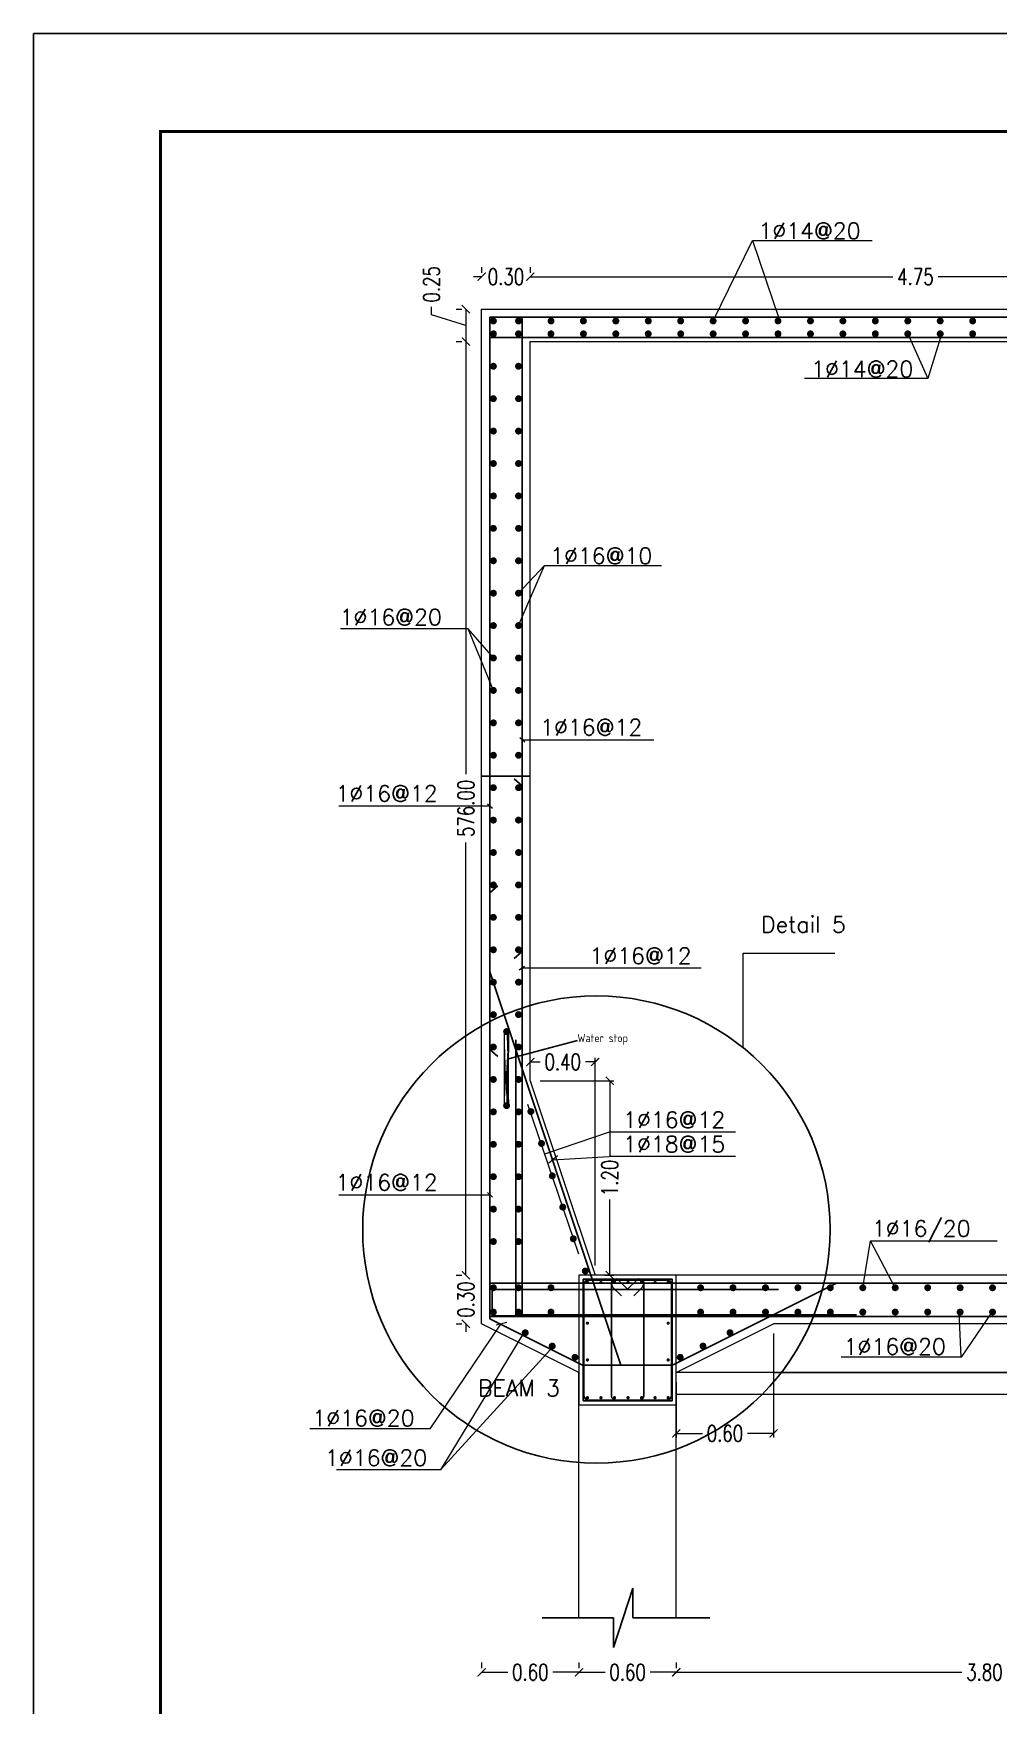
# Model space of a CAD drawing. Extents: x 166525 to 167198, y 178739 to 179747.
# Drawn here: x 167045.5 to 167057.4, y 179076.6 to 179097.23 of the extents above; entities that cross this region are included whole.
import ezdxf

# ---------------------------------------------------------------- set-up
doc = ezdxf.new("R2010")
doc.units = 0
doc.header["$MEASUREMENT"] = 0
doc.linetypes.add('AUSGEZOGEN', pattern=[0])
doc.linetypes.add('CENTER', pattern=[2, 1.25, -0.25, 0.25, -0.25])
doc.layers.get('0').update_dxf_attribs({"linetype": 'CONTINUOUS'})
doc.layers.get('DEFPOINTS').update_dxf_attribs({"linetype": 'CONTINUOUS'})
for name, color, linetype, lineweight in [('BEAM', 6, 'CONTINUOUS', 13), ('hah', 41, 'CONTINUOUS', 9), ('LINE', 8, 'CONTINUOUS', 9)]:
    doc.layers.add(name, color=color, linetype=linetype, lineweight=lineweight)
for name, color, linetype in [('BEAM-DIM', 4, 'CONTINUOUS'), ('BEAM-REIN', 2, 'CONTINUOUS'), ('COVER', 7, 'CONTINUOUS'), ('EBENE0', 7, 'AUSGEZOGEN'), ('FRAM-REIN', 2, 'CONTINUOUS'), ('LAYER40', 7, 'AUSGEZOGEN'), ('MHATCH', 8, 'CONTINUOUS'), ('outdim', 42, 'CONTINUOUS'), ('REBARS', 2, 'CONTINUOUS'), ('TEXTE', 7, 'AUSGEZOGEN')]:
    doc.layers.add(name, color=color, linetype=linetype)
doc.styles.add('DIM', font='simplex.shx', dxfattribs={"width": 0.75})
doc.styles.add('ISO8', font='iso8')
doc.styles.add('ROMANS', font='romans.shx')
doc.dimstyles.new('MUTASIM', dxfattribs={"dimscale": 0.9995, "dimtxt": 0.2, "dimasz": 0.1, "dimexe": 0.05, "dimexo": 0.12, "dimgap": 0.05, "dimtad": 0, "dimzin": 0, "dimdsep": 46, "dimtxsty": 'DIM', "dimblk": 'ARCHTICK', "dimcen": 0.09, "dimclrd": 35, "dimclre": 33, "dimclrt": 256, "dimazin": 0, "dimtfac": 1, "dimtofl": 0, "dimtmove": 1, "dimatfit": 3, "dimfxl": 0.18, "dimtolj": 1, "dimtzin": 0, "dimlwd": 13, "dimlwe": 9, "dimarcsym": 0})

# ---------------------------------------------------------------- blocks, each defined once
blk = doc.blocks.new('_ARCHTICK')
at = {"color": 0, "linetype": 'ByBlock', "const_width": 0.15}
blk.add_lwpolyline([(-0.5, -0.5), (0.5, 0.5)], dxfattribs=at)
blk = doc.blocks.new('*D1853')
at = {"layer": 'BEAM', "color": 33, "lineweight": 9, "transparency": 16777216}
for p, q in [((167051.745, 179084.31), (167052.655, 179084.31)), ((167052.545, 179081.91), (167052.655, 179081.91))]:
    blk.add_line(p, q, dxfattribs=at)
at = {"layer": 'BEAM', "color": 35, "lineweight": 13, "transparency": 16777216}
for p, q in [((167052.605, 179084.31), (167052.605, 179083.374)), ((167052.605, 179081.91), (167052.605, 179082.846))]:
    blk.add_line(p, q, dxfattribs=at)
at = {"layer": 'DEFPOINTS', "color": 0, "transparency": 16777216}
for p in [(167051.625, 179084.31), (167052.425, 179081.91), (167052.605, 179081.91)]:
    blk.add_point(p, dxfattribs=at)
at = {"layer": 'BEAM', "color": 35, "lineweight": 13, "transparency": 16777216, "xscale": 0.09995000000000001, "yscale": 0.09995000000000001, "zscale": 0.09995000000000001}
for p, rotation in [((167052.605, 179084.31), 90), ((167052.605, 179081.91), 270)]:
    blk.add_blockref('_ARCHTICK', p, dxfattribs=dict(at, rotation=rotation))
at = {"layer": 'BEAM', "transparency": 16777216, "insert": (167052.605, 179083.11), "char_height": 0.1999, "attachment_point": 5, "rotation": 90, "style": 'DIM'}
blk.add_mtext('\\A1;1.20', dxfattribs=at)
blk = doc.blocks.new('new block')
at = {"layer": 'FRAM-REIN', "const_width": 8.4}
blk.add_lwpolyline([(-3.4, 2.5, -1), (3.4, -2.5, -1)], format="xyb", close=True, dxfattribs=at)
blk = doc.blocks.new('*D1856')
at = {"layer": 'BEAM', "color": 33, "lineweight": 9, "transparency": 16777216}
for p, q in [((167051.625, 179084.43), (167051.625, 179084.591)), ((167052.425, 179082.03), (167052.425, 179084.591))]:
    blk.add_line(p, q, dxfattribs=at)
at = {"layer": 'BEAM', "color": 35, "lineweight": 13, "transparency": 16777216}
for p, q in [((167051.625, 179084.541), (167051.747, 179084.541)), ((167052.425, 179084.541), (167052.304, 179084.541))]:
    blk.add_line(p, q, dxfattribs=at)
at = {"layer": 'DEFPOINTS', "color": 0, "transparency": 16777216}
for p in [(167052.425, 179084.541), (167051.625, 179084.31), (167052.425, 179081.91)]:
    blk.add_point(p, dxfattribs=at)
at = {"layer": 'BEAM', "color": 35, "lineweight": 13, "transparency": 16777216, "xscale": 0.09995000000000001, "yscale": 0.09995000000000001, "zscale": 0.09995000000000001, "rotation": 180}
blk.add_blockref('_ARCHTICK', (167051.625, 179084.541), dxfattribs=at)
at = {"layer": 'BEAM', "color": 35, "lineweight": 13, "transparency": 16777216, "xscale": 0.09995000000000001, "yscale": 0.09995000000000001, "zscale": 0.09995000000000001}
blk.add_blockref('_ARCHTICK', (167052.425, 179084.541), dxfattribs=at)
at = {"layer": 'BEAM', "transparency": 16777216, "insert": (167052.025, 179084.541), "char_height": 0.1999, "attachment_point": 5, "style": 'DIM'}
blk.add_mtext('\\A1;0.40', dxfattribs=at)
blk = doc.blocks.new('*D1653')
at = {"layer": 'BEAM', "color": 33, "lineweight": 9, "transparency": 16777216}
for p, q in [((167050.711, 179093.43), (167050.781, 179093.43)), ((167050.711, 179081.91), (167050.781, 179081.91))]:
    blk.add_line(p, q, dxfattribs=at)
at = {"layer": 'BEAM', "color": 35, "lineweight": 13, "transparency": 16777216}
for p, q in [((167050.831, 179093.43), (167050.831, 179088.091)), ((167050.831, 179081.91), (167050.831, 179087.249))]:
    blk.add_line(p, q, dxfattribs=at)
at = {"layer": 'DEFPOINTS', "color": 0, "transparency": 16777216}
for p in [(167050.831, 179093.43), (167050.831, 179081.91), (167050.831, 179081.91)]:
    blk.add_point(p, dxfattribs=at)
at = {"layer": 'BEAM', "color": 35, "lineweight": 13, "transparency": 16777216, "xscale": 0.09995000000000001, "yscale": 0.09995000000000001, "zscale": 0.09995000000000001}
for p, rotation in [((167050.831, 179093.43), 90), ((167050.831, 179081.91), 270)]:
    blk.add_blockref('_ARCHTICK', p, dxfattribs=dict(at, rotation=rotation))
at = {"layer": 'BEAM', "transparency": 16777216, "insert": (167050.831, 179087.67), "char_height": 0.1999, "attachment_point": 5, "rotation": 90, "style": 'DIM'}
blk.add_mtext('\\A1;576.00', dxfattribs=at)
blk = doc.blocks.new('*D1654')
at = {"layer": 'BEAM', "color": 35, "lineweight": 13, "transparency": 16777216}
for p, q in [((167050.407, 179093.758), (167050.407, 179093.858)), ((167050.831, 179093.63), (167050.407, 179093.758)), ((167050.831, 179093.83), (167050.831, 179093.43))]:
    blk.add_line(p, q, dxfattribs=at)
at = {"layer": 'BEAM', "color": 33, "lineweight": 9, "transparency": 16777216}
for p, q in [((167050.711, 179093.83), (167050.781, 179093.83)), ((167050.711, 179093.43), (167050.781, 179093.43))]:
    blk.add_line(p, q, dxfattribs=at)
at = {"layer": 'DEFPOINTS', "color": 0, "transparency": 16777216}
for p in [(167050.831, 179093.83), (167050.831, 179093.43), (167050.831, 179093.43)]:
    blk.add_point(p, dxfattribs=at)
at = {"layer": 'BEAM', "color": 35, "lineweight": 13, "transparency": 16777216, "xscale": 0.09995000000000001, "yscale": 0.09995000000000001, "zscale": 0.09995000000000001}
for p, rotation in [((167050.831, 179093.83), 90), ((167050.831, 179093.43), 270)]:
    blk.add_blockref('_ARCHTICK', p, dxfattribs=dict(at, rotation=rotation))
at = {"layer": 'BEAM', "transparency": 16777216, "insert": (167050.407, 179094.136), "char_height": 0.1999, "attachment_point": 5, "rotation": 90, "style": 'DIM'}
blk.add_mtext('\\A1;0.25', dxfattribs=at)
blk = doc.blocks.new('*D1655')
at = {"layer": 'BEAM', "color": 35, "lineweight": 13, "transparency": 16777216}
for p, q in [((167050.831, 179081.91), (167050.831, 179082.01)), ((167050.831, 179081.31), (167050.831, 179081.21))]:
    blk.add_line(p, q, dxfattribs=at)
at = {"layer": 'BEAM', "color": 33, "lineweight": 9, "transparency": 16777216}
for p, q in [((167050.711, 179081.91), (167050.781, 179081.91)), ((167050.711, 179081.31), (167050.781, 179081.31))]:
    blk.add_line(p, q, dxfattribs=at)
at = {"layer": 'DEFPOINTS', "color": 0, "transparency": 16777216}
for p in [(167050.831, 179081.91), (167050.831, 179081.31), (167050.831, 179081.31)]:
    blk.add_point(p, dxfattribs=at)
at = {"layer": 'BEAM', "color": 35, "lineweight": 13, "transparency": 16777216, "xscale": 0.09995000000000001, "yscale": 0.09995000000000001, "zscale": 0.09995000000000001}
for p, rotation in [((167050.831, 179081.91), 270), ((167050.831, 179081.31), 90)]:
    blk.add_blockref('_ARCHTICK', p, dxfattribs=dict(at, rotation=rotation))
at = {"layer": 'BEAM', "transparency": 16777216, "insert": (167050.831, 179081.61), "char_height": 0.1999, "attachment_point": 5, "rotation": 90, "style": 'DIM'}
blk.add_mtext('\\A1;0.30', dxfattribs=at)
blk = doc.blocks.new('*D1668')
at = {"layer": 'BEAM', "color": 33, "lineweight": 9, "transparency": 16777216}
for p, q in [((167051.025, 179077.131), (167051.025, 179077.061)), ((167052.225, 179077.131), (167052.225, 179077.061))]:
    blk.add_line(p, q, dxfattribs=at)
at = {"layer": 'BEAM', "color": 35, "lineweight": 13, "transparency": 16777216}
for p, q in [((167051.025, 179077.011), (167051.347, 179077.011)), ((167052.225, 179077.011), (167051.904, 179077.011))]:
    blk.add_line(p, q, dxfattribs=at)
at = {"layer": 'DEFPOINTS', "color": 0, "transparency": 16777216}
for p in [(167051.025, 179077.011), (167052.225, 179077.011), (167052.225, 179077.011)]:
    blk.add_point(p, dxfattribs=at)
at = {"layer": 'BEAM', "color": 35, "lineweight": 13, "transparency": 16777216, "xscale": 0.09995000000000001, "yscale": 0.09995000000000001, "zscale": 0.09995000000000001, "rotation": 180}
blk.add_blockref('_ARCHTICK', (167051.025, 179077.011), dxfattribs=at)
at = {"layer": 'BEAM', "color": 35, "lineweight": 13, "transparency": 16777216, "xscale": 0.09995000000000001, "yscale": 0.09995000000000001, "zscale": 0.09995000000000001}
blk.add_blockref('_ARCHTICK', (167052.225, 179077.011), dxfattribs=at)
at = {"layer": 'BEAM', "transparency": 16777216, "insert": (167051.625, 179077.011), "char_height": 0.1999, "attachment_point": 5, "style": 'DIM'}
blk.add_mtext('\\A1;0.60', dxfattribs=at)
blk = doc.blocks.new('*D1669')
at = {"layer": 'BEAM', "color": 33, "lineweight": 9, "transparency": 16777216}
for p, q in [((167052.225, 179077.131), (167052.225, 179077.061)), ((167053.425, 179077.131), (167053.425, 179077.061))]:
    blk.add_line(p, q, dxfattribs=at)
at = {"layer": 'BEAM', "color": 35, "lineweight": 13, "transparency": 16777216}
for p, q in [((167052.225, 179077.011), (167052.547, 179077.011)), ((167053.425, 179077.011), (167053.104, 179077.011))]:
    blk.add_line(p, q, dxfattribs=at)
at = {"layer": 'DEFPOINTS', "color": 0, "transparency": 16777216}
for p in [(167052.225, 179077.011), (167053.425, 179077.011), (167053.425, 179077.011)]:
    blk.add_point(p, dxfattribs=at)
at = {"layer": 'BEAM', "color": 35, "lineweight": 13, "transparency": 16777216, "xscale": 0.09995000000000001, "yscale": 0.09995000000000001, "zscale": 0.09995000000000001, "rotation": 180}
blk.add_blockref('_ARCHTICK', (167052.225, 179077.011), dxfattribs=at)
at = {"layer": 'BEAM', "color": 35, "lineweight": 13, "transparency": 16777216, "xscale": 0.09995000000000001, "yscale": 0.09995000000000001, "zscale": 0.09995000000000001}
blk.add_blockref('_ARCHTICK', (167053.425, 179077.011), dxfattribs=at)
at = {"layer": 'BEAM', "transparency": 16777216, "insert": (167052.825, 179077.011), "char_height": 0.1999, "attachment_point": 5, "style": 'DIM'}
blk.add_mtext('\\A1;0.60', dxfattribs=at)
blk = doc.blocks.new('*D1670')
at = {"layer": 'BEAM', "color": 33, "lineweight": 9, "transparency": 16777216}
for p, q in [((167053.425, 179077.131), (167053.425, 179077.061)), ((167061.025, 179077.131), (167061.025, 179077.061))]:
    blk.add_line(p, q, dxfattribs=at)
at = {"layer": 'BEAM', "color": 35, "lineweight": 13, "transparency": 16777216}
for p, q in [((167053.425, 179077.011), (167056.947, 179077.011)), ((167061.025, 179077.011), (167057.504, 179077.011))]:
    blk.add_line(p, q, dxfattribs=at)
at = {"layer": 'DEFPOINTS', "color": 0, "transparency": 16777216}
for p in [(167053.425, 179077.011), (167061.025, 179077.011), (167061.025, 179077.011)]:
    blk.add_point(p, dxfattribs=at)
at = {"layer": 'BEAM', "color": 35, "lineweight": 13, "transparency": 16777216, "xscale": 0.09995000000000001, "yscale": 0.09995000000000001, "zscale": 0.09995000000000001, "rotation": 180}
blk.add_blockref('_ARCHTICK', (167053.425, 179077.011), dxfattribs=at)
at = {"layer": 'BEAM', "color": 35, "lineweight": 13, "transparency": 16777216, "xscale": 0.09995000000000001, "yscale": 0.09995000000000001, "zscale": 0.09995000000000001}
blk.add_blockref('_ARCHTICK', (167061.025, 179077.011), dxfattribs=at)
at = {"layer": 'BEAM', "transparency": 16777216, "insert": (167057.225, 179077.011), "char_height": 0.1999, "attachment_point": 5, "style": 'DIM'}
blk.add_mtext('\\A1;3.80', dxfattribs=at)
blk = doc.blocks.new('*D1675')
at = {"layer": 'BEAM', "color": 33, "lineweight": 9, "transparency": 16777216}
for p, q in [((167051.025, 179094.35), (167051.025, 179094.28)), ((167051.625, 179094.35), (167051.625, 179094.28))]:
    blk.add_line(p, q, dxfattribs=at)
at = {"layer": 'BEAM', "color": 35, "lineweight": 13, "transparency": 16777216}
for p, q in [((167051.025, 179094.23), (167050.925, 179094.23)), ((167051.625, 179094.23), (167051.725, 179094.23))]:
    blk.add_line(p, q, dxfattribs=at)
at = {"layer": 'DEFPOINTS', "color": 0, "transparency": 16777216}
for p in [(167051.025, 179094.23), (167051.625, 179094.23), (167051.625, 179094.23)]:
    blk.add_point(p, dxfattribs=at)
at = {"layer": 'BEAM', "color": 35, "lineweight": 13, "transparency": 16777216, "xscale": 0.09995000000000001, "yscale": 0.09995000000000001, "zscale": 0.09995000000000001}
blk.add_blockref('_ARCHTICK', (167051.025, 179094.23), dxfattribs=at)
at = {"layer": 'BEAM', "color": 35, "lineweight": 13, "transparency": 16777216, "xscale": 0.09995000000000001, "yscale": 0.09995000000000001, "zscale": 0.09995000000000001, "rotation": 180}
blk.add_blockref('_ARCHTICK', (167051.625, 179094.23), dxfattribs=at)
at = {"layer": 'BEAM', "transparency": 16777216, "insert": (167051.325, 179094.23), "char_height": 0.1999, "attachment_point": 5, "style": 'DIM'}
blk.add_mtext('\\A1;0.30', dxfattribs=at)
blk = doc.blocks.new('*D1676')
at = {"layer": 'BEAM', "color": 33, "lineweight": 9, "transparency": 16777216}
for p, q in [((167051.625, 179094.35), (167051.625, 179094.28)), ((167061.125, 179094.35), (167061.125, 179094.28))]:
    blk.add_line(p, q, dxfattribs=at)
at = {"layer": 'BEAM', "color": 35, "lineweight": 13, "transparency": 16777216}
for p, q in [((167051.625, 179094.23), (167056.097, 179094.23)), ((167061.125, 179094.23), (167056.654, 179094.23))]:
    blk.add_line(p, q, dxfattribs=at)
at = {"layer": 'DEFPOINTS', "color": 0, "transparency": 16777216}
for p in [(167051.625, 179094.23), (167061.125, 179094.23), (167061.125, 179094.23)]:
    blk.add_point(p, dxfattribs=at)
at = {"layer": 'BEAM', "color": 35, "lineweight": 13, "transparency": 16777216, "xscale": 0.09995000000000001, "yscale": 0.09995000000000001, "zscale": 0.09995000000000001, "rotation": 180}
blk.add_blockref('_ARCHTICK', (167051.625, 179094.23), dxfattribs=at)
at = {"layer": 'BEAM', "color": 35, "lineweight": 13, "transparency": 16777216, "xscale": 0.09995000000000001, "yscale": 0.09995000000000001, "zscale": 0.09995000000000001}
blk.add_blockref('_ARCHTICK', (167061.125, 179094.23), dxfattribs=at)
at = {"layer": 'BEAM', "transparency": 16777216, "insert": (167056.375, 179094.23), "char_height": 0.1999, "attachment_point": 5, "style": 'DIM'}
blk.add_mtext('\\A1;4.75', dxfattribs=at)
blk = doc.blocks.new('*D1865')
at = {"layer": 'BEAM', "color": 33, "lineweight": 9, "transparency": 16777216}
for p, q in [((167054.625, 179081.19), (167054.625, 179079.908)), ((167053.425, 179080.59), (167053.425, 179079.908))]:
    blk.add_line(p, q, dxfattribs=at)
at = {"layer": 'BEAM', "color": 35, "lineweight": 13, "transparency": 16777216}
for p, q in [((167053.425, 179079.958), (167053.747, 179079.958)), ((167054.625, 179079.958), (167054.304, 179079.958))]:
    blk.add_line(p, q, dxfattribs=at)
at = {"layer": 'DEFPOINTS', "color": 0, "transparency": 16777216}
for p in [(167054.625, 179081.31), (167053.425, 179080.71), (167054.625, 179079.958)]:
    blk.add_point(p, dxfattribs=at)
at = {"layer": 'BEAM', "color": 35, "lineweight": 13, "transparency": 16777216, "xscale": 0.09995000000000001, "yscale": 0.09995000000000001, "zscale": 0.09995000000000001, "rotation": 180}
blk.add_blockref('_ARCHTICK', (167053.425, 179079.958), dxfattribs=at)
at = {"layer": 'BEAM', "color": 35, "lineweight": 13, "transparency": 16777216, "xscale": 0.09995000000000001, "yscale": 0.09995000000000001, "zscale": 0.09995000000000001}
blk.add_blockref('_ARCHTICK', (167054.625, 179079.958), dxfattribs=at)
at = {"layer": 'BEAM', "transparency": 16777216, "insert": (167054.025, 179079.958), "char_height": 0.1999, "attachment_point": 5, "style": 'DIM'}
blk.add_mtext('\\A1;0.60', dxfattribs=at)

msp = doc.modelspace()

# ---------------------------------------------------------------- hatches: boundary and pattern name
h = msp.add_hatch(color=2)
edge = h.paths.add_edge_path()
edge.add_arc((167051.33281, 179084.91621), 0.04314, 180, 540, ccw=False)
h = msp.add_hatch(color=2)
edge = h.paths.add_edge_path()
edge.add_arc((167051.33281, 179084.00228), 0.04314, 180, 540, ccw=False)
at = {"layer": 'hah', "linetype": 'CENTER', "ltscale": 2}
h = msp.add_hatch(dxfattribs=at)
h.set_pattern_fill('PLASTI', color=2, scale=0.05, style=0)
h.set_pattern_definition([(180, (167530.979837, 179380.339266), (0, 0.0125), []), (180, (167530.979837, 179380.340828), (0, 0.0125), []), (180, (167530.979837, 179380.34239), (0, 0.0125), []), (180, (167530.979837, 179380.347078), (0, 0.0125), [])])
edge = h.paths.add_edge_path()
edge.add_line((167051.33343, 179084.94617), (167051.33343, 179084.88353))
edge.add_line((167051.30229, 179084.91838), (167051.36479, 179084.91838))
edge.add_line((167051.3566, 179084.01192), (167051.3566, 179084.9085))
edge.add_line((167051.3066, 179084.01192), (167051.3066, 179084.9085))
edge.add_line((167051.33343, 179084.03224), (167051.33343, 179083.9696))
edge.add_line((167051.30229, 179084.00445), (167051.36479, 179084.00445))

# ---------------------------------------------------------------- linework, layer by layer
at = {"layer": 'BEAM'}
for p, q in [((167051.02511, 179093.83021), (167072.22511, 179093.83021)), ((167051.02511, 179081.31021), (167051.02511, 179093.83021)), ((167051.62511, 179093.43021), (167061.12511, 179093.43021)), ((167051.62511, 179084.31021), (167051.62511, 179093.43021)), ((167051.62511, 179084.31021), (167052.42511, 179081.91021)), ((167061.12511, 179081.91021), (167052.22511, 179081.91021)), ((167052.22511, 179080.71021), (167051.02511, 179081.31021)), ((167053.42511, 179080.71021), (167054.62511, 179081.31021)), ((167059.82511, 179081.31021), (167054.62511, 179081.31021)), ((167052.22511, 179077.68201), (167052.22511, 179080.71021)), ((167053.42511, 179077.68444), (167053.42511, 179080.71021)), ((167061.02511, 179080.71021), (167053.42511, 179080.71021))]:
    msp.add_line(p, q, dxfattribs=at)
msp.add_lwpolyline([(167052.22511, 179080.31021), (167053.42511, 179080.31021), (167053.42511, 179081.91021), (167052.22511, 179081.91021)], close=True, dxfattribs=at)
msp.add_lwpolyline([(167052.22511, 179080.31021), (167053.42511, 179080.31021), (167053.42511, 179081.91021), (167052.22511, 179081.91021)], close=True, dxfattribs=at)
msp.add_lwpolyline([(167052.22511, 179080.31021), (167053.42511, 179080.31021), (167053.42511, 179081.91021), (167052.22511, 179081.91021)], close=True, dxfattribs=at)
for points in [[(167054.62511, 179080.71021), (167061.02511, 179080.71021)], [(167053.42511, 179080.44184), (167061.02511, 179080.44184)]]:
    msp.add_lwpolyline(points, dxfattribs=at)
at = {"layer": 'BEAM-REIN', "const_width": 0.019}
for points in [[(167052.31917, 179081.82182, 1), (167052.34017, 179081.82182, 1)], [(167052.48597, 179081.82182, 1), (167052.50697, 179081.82182, 1)], [(167052.65277, 179081.82182, 1), (167052.67377, 179081.82182, 1)], [(167052.81957, 179081.82182, 1), (167052.84057, 179081.82182, 1)], [(167052.98637, 179081.82182, 1), (167053.00737, 179081.82182, 1)], [(167053.15317, 179081.82182, 1), (167053.17417, 179081.82182, 1)], [(167053.31471, 179081.82182, 1), (167053.33571, 179081.82182, 1)], [(167052.31917, 179081.31877, 1), (167052.34017, 179081.31877, 1)], [(167053.31471, 179081.31877, 1), (167053.33571, 179081.31877, 1)], [(167052.31917, 179080.86455, 1), (167052.34017, 179080.86455, 1)], [(167053.31471, 179080.86455, 1), (167053.33571, 179080.86455, 1)], [(167052.31917, 179080.39862, 1), (167052.34017, 179080.39862, 1)], [(167052.48597, 179080.39862, 1), (167052.50697, 179080.39862, 1)], [(167052.65277, 179080.39862, 1), (167052.67377, 179080.39862, 1)], [(167052.81957, 179080.39862, 1), (167052.84057, 179080.39862, 1)], [(167052.98637, 179080.39862, 1), (167053.00737, 179080.39862, 1)], [(167053.15317, 179080.39862, 1), (167053.17417, 179080.39862, 1)], [(167053.31471, 179080.39862, 1), (167053.33571, 179080.39862, 1)]]:
    msp.add_lwpolyline(points, format="xyb", close=True, dxfattribs=at)
at = {"layer": 'COVER', "flags": 128}
msp.add_lwpolyline([(167045.49826, 179097.23183), (167105.41951, 179097.23183), (167105.41951, 179054.90933), (167045.49826, 179054.90933)], close=True, dxfattribs=at)
at = {"layer": 'EBENE0', "color": 8, "linetype": 'AUSGEZOGEN'}
for p, q in [((167052.65037, 179077.31625), (167052.88833, 179078.04776)), ((167052.88833, 179078.04776), (167052.88833, 179077.68444)), ((167051.77173, 179077.68201), (167052.65037, 179077.68201)), ((167052.65037, 179077.68201), (167052.65037, 179077.31625)), ((167052.88833, 179077.68444), (167053.84019, 179077.68444))]:
    msp.add_line(p, q, dxfattribs=at)
at = {"layer": 'FRAM-REIN', "lineweight": 25}
for p, q in [((167051.12511, 179093.73021), (167072.12511, 179093.73021)), ((167051.12511, 179081.37201), (167051.12511, 179093.73021)), ((167051.52511, 179081.41021), (167051.52511, 179093.73021)), ((167051.12511, 179093.48021), (167072.12511, 179093.48021)), ((167051.4262, 179088.03313), (167051.52511, 179087.94765)), ((167051.12511, 179086.62932), (167051.22402, 179086.7148)), ((167051.4262, 179085.81884), (167051.52511, 179085.90432)), ((167051.12511, 179085.65221), (167052.74263, 179080.79965)), ((167051.12511, 179084.69522), (167051.22402, 179084.60974)), ((167051.44849, 179084.81619), (167051.44849, 179081.42072)), ((167072.12511, 179081.81021), (167051.12511, 179081.81021)), ((167054.68483, 179081.73561), (167051.15521, 179081.73561)), ((167051.15521, 179081.41021), (167051.15521, 179081.73561)), ((167053.38039, 179080.79965), (167055.4015, 179081.81021)), ((167051.12511, 179081.39965), (167072.12511, 179081.39965)), ((167051.52511, 179081.41021), (167051.15521, 179081.41021)), ((167051.44849, 179081.42072), (167055.64826, 179081.42072)), ((167052.26983, 179080.79965), (167053.38039, 179080.79965)), ((167052.26983, 179080.79965), (167053.38039, 179080.79965)), ((167052.26983, 179080.79965), (167053.38039, 179080.79965))]:
    msp.add_line(p, q, dxfattribs=at)
at = {"layer": 'FRAM-REIN'}
msp.add_line((167052.26983, 179080.79965), (167051.12511, 179081.37201), dxfattribs=at)
at = {"layer": 'FRAM-REIN', "lineweight": 25}
msp.add_lwpolyline([(167052.27511, 179080.36021), (167053.37511, 179080.36021), (167053.37511, 179081.86021), (167052.27511, 179081.86021)], close=True, dxfattribs=at)
at = {"layer": 'hah', "color": 2, "linetype": 'CENTER', "ltscale": 2}
for p, q in [((167051.3066, 179084.01192), (167051.3066, 179084.9085)), ((167051.3566, 179084.01192), (167051.3566, 179084.9085))]:
    msp.add_line(p, q, dxfattribs=at)
at = {"layer": 'LAYER40', "color": 1, "linetype": 'AUSGEZOGEN'}
msp.add_line((167051.3566, 179084.58108), (167052.20879, 179084.80569), dxfattribs=at)
at = {"layer": 'LINE', "linetype": 'Continuous'}
for p, q in [((167053.87999, 179093.68385), (167054.36684, 179094.67688)), ((167054.36684, 179094.67688), (167055.83911, 179094.67688)), ((167054.36684, 179094.67688), (167054.69941, 179093.69248)), ((167056.27999, 179093.52541), (167056.52848, 179092.97242)), ((167056.69941, 179093.53405), (167056.52848, 179092.97242)), ((167056.52848, 179092.97242), (167055.00497, 179092.97242)), ((167051.47999, 179090.32541), (167051.79833, 179090.66724)), ((167051.47999, 179089.92541), (167051.79833, 179090.66724)), ((167051.79833, 179090.66724), (167053.24105, 179090.66724)), ((167050.85757, 179089.88667), (167049.28492, 179089.88667)), ((167051.17591, 179089.52541), (167050.85757, 179089.88667)), ((167051.16995, 179089.12541), (167050.85757, 179089.88667)), ((167051.49418, 179088.54497), (167051.55603, 179088.49019)), ((167051.52511, 179088.51758), (167053.15029, 179088.51758)), ((167051.09777, 179087.72632), (167051.15963, 179087.67154)), ((167049.26605, 179087.70044), (167051.12511, 179087.70044)), ((167054.24966, 179084.71717), (167054.24966, 179085.88443)), ((167054.24966, 179085.88443), (167055.38209, 179085.88443)), ((167051.55229, 179085.71919), (167051.48836, 179085.67233)), ((167053.73023, 179085.69811), (167051.52511, 179085.69811)), ((167051.5918, 179084.02094), (167052.21938, 179082.17329)), ((167052.59633, 179083.67433), (167051.80126, 179083.40428)), ((167054.15593, 179083.67433), (167052.59633, 179083.67433)), ((167051.85525, 179083.29613), (167051.96116, 179083.38766)), ((167051.89816, 179083.33304), (167052.59633, 179083.37392)), ((167054.15593, 179083.37392), (167052.59633, 179083.37392)), ((167049.26605, 179082.90267), (167051.12511, 179082.90267)), ((167051.09777, 179082.92855), (167051.15963, 179082.87376)), ((167055.72537, 179081.75521), (167055.82085, 179082.33255)), ((167055.82085, 179082.33255), (167057.38046, 179082.33255)), ((167056.12537, 179081.75521), (167055.82085, 179082.33255)), ((167051.20356, 179081.29699), (167051.3349, 179081.33172)), ((167056.93723, 179080.89804), (167056.9149, 179081.45511)), ((167057.3149, 179081.45511), (167056.93723, 179080.89804)), ((167051.25927, 179081.30493), (167050.38544, 179080.01602)), ((167051.54198, 179081.19562), (167050.51707, 179079.50759)), ((167051.91626, 179081.04027), (167050.51707, 179079.50759)), ((167056.93723, 179080.89804), (167055.45773, 179080.89804)), ((167050.38544, 179080.01602), (167048.90594, 179080.01602)), ((167050.51707, 179079.50759), (167049.23593, 179079.50759))]:
    msp.add_line(p, q, dxfattribs=at)
at = {"layer": 'MHATCH', "const_width": 0.03562, "flags": 128}
msp.add_lwpolyline([(167047.06576, 179096.02058), (167103.85201, 179096.02058), (167103.85201, 179056.12058), (167047.06576, 179056.12058)], close=True, dxfattribs=at)
at = {"layer": 'MHATCH'}
msp.add_lwpolyline([(167047.42201, 179096.02058), (167103.85201, 179096.02058), (167103.85201, 179056.12058)], dxfattribs=at)
at = {"layer": 'outdim'}
msp.add_line((167051.02511, 179088.06597), (167051.62511, 179088.06597), dxfattribs=at)
msp.add_circle((167052.44049, 179082.4731), 2.88252, dxfattribs=at)
at = {"layer": 'REBARS'}
for points in [[(167052.82992, 179081.74245, 0), (167052.93768, 179081.85021, 0), (167052.96368, 179081.86412, 0), (167052.99304, 179081.86123, 0), (167053.01583, 179081.84252, 0), (167053.0244, 179081.81429, 0), (167053.0244, 179080.42101, 0), (167053.01759, 179080.39561, 0), (167052.999, 179080.37701, 0), (167052.9736, 179080.37021, 0), (167052.33591, 179080.37021, 0), (167052.31051, 179080.37701, 0), (167052.29191, 179080.39561, 0), (167052.28511, 179080.42101, 0), (167052.28511, 179081.79941, 0), (167052.29191, 179081.82481, 0), (167052.31051, 179081.8434, 0), (167052.33591, 179081.85021, 0), (167052.9736, 179081.85021, 0), (167053.00952, 179081.83533, 0), (167053.0244, 179081.79941, 0), (167053.00952, 179081.76349, 0), (167052.90175, 179081.65572, 0)], [(167052.8203, 179081.74245, 0), (167052.71253, 179081.85021, 0), (167052.68653, 179081.86412, 0), (167052.65718, 179081.86123, 0), (167052.63438, 179081.84252, 0), (167052.62582, 179081.81429, 0), (167052.62582, 179080.42101, 0), (167052.63262, 179080.39561, 0), (167052.65122, 179080.37701, 0), (167052.67662, 179080.37021, 0), (167053.31431, 179080.37021, 0), (167053.33971, 179080.37701, 0), (167053.3583, 179080.39561, 0), (167053.36511, 179080.42101, 0), (167053.36511, 179081.79941, 0), (167053.3583, 179081.82481, 0), (167053.33971, 179081.8434, 0), (167053.31431, 179081.85021, 0), (167052.67662, 179081.85021, 0), (167052.6407, 179081.83533, 0), (167052.62582, 179081.79941, 0), (167052.6407, 179081.76349, 0), (167052.74846, 179081.65572, 0)]]:
    msp.add_polyline3d(points, dxfattribs=at)

# ---------------------------------------------------------------- block references
at = {"layer": 'BEAM'}
for p, xscale, yscale, zscale, rotation in [((167051.16995, 179093.68385), -0.005062500007562916, 0.005062499985797331, 0.005062500829808414, 167.0997860701086), ((167051.47999, 179093.68385), -0.005062500007562916, 0.005062499985797331, 0.005062500829808414, 167.0997860701086), ((167051.87999, 179093.68385), -0.005062500007562916, 0.005062499985797331, 0.005062500829808414, 167.0997860701086), ((167052.27999, 179093.68385), -0.005062500007562916, 0.005062499985797331, 0.005062500829808414, 167.0997860701086), ((167052.67999, 179093.68385), -0.005062500007562916, 0.005062499985797331, 0.005062500829808414, 167.0997860701086), ((167053.07999, 179093.68385), -0.005062500007562916, 0.005062499985797331, 0.005062500829808414, 167.0997860701086), ((167053.47999, 179093.68385), -0.005062500007562916, 0.005062499985797331, 0.005062500829808414, 167.0997860701086), ((167053.87999, 179093.68385), -0.005062500007562916, 0.005062499985797331, 0.005062500829808414, 167.0997860701086), ((167054.27999, 179093.68385), -0.005062500007562916, 0.005062499985797331, 0.005062500829808414, 167.0997860701086), ((167054.67999, 179093.68385), -0.005062500007562916, 0.005062499985797331, 0.005062500829808414, 167.0997860701086), ((167055.07999, 179093.68385), -0.005062500007562916, 0.005062499985797331, 0.005062500829808414, 167.0997860701086), ((167055.47999, 179093.68385), -0.005062500007562916, 0.005062499985797331, 0.005062500829808414, 167.0997860701086), ((167055.87999, 179093.68385), -0.005062500007562916, 0.005062499985797331, 0.005062500829808414, 167.0997860701086), ((167056.27999, 179093.68385), -0.005062500007562916, 0.005062499985797331, 0.005062500829808414, 167.0997860701086), ((167056.67999, 179093.68385), -0.005062500007562916, 0.005062499985797331, 0.005062500829808414, 167.0997860701086), ((167057.07999, 179093.68385), -0.005062500007562916, 0.005062499985797331, 0.005062500829808414, 167.0997860701086), ((167051.16995, 179093.52541), -0.005062500007562916, 0.005062499985797331, 0.005062500829808414, 167.0997860701086), ((167051.47999, 179093.52541), -0.005062500007562916, 0.005062499985797331, 0.005062500829808414, 167.0997860701086), ((167051.87999, 179093.52541), -0.005062500007562916, 0.005062499985797331, 0.005062500829808414, 167.0997860701086), ((167052.27999, 179093.52541), -0.005062500007562916, 0.005062499985797331, 0.005062500829808414, 167.0997860701086), ((167052.67999, 179093.52541), -0.005062500007562916, 0.005062499985797331, 0.005062500829808414, 167.0997860701086), ((167053.07999, 179093.52541), -0.005062500007562916, 0.005062499985797331, 0.005062500829808414, 167.0997860701086), ((167053.47999, 179093.52541), -0.005062500007562916, 0.005062499985797331, 0.005062500829808414, 167.0997860701086), ((167053.87999, 179093.52541), -0.005062500007562916, 0.005062499985797331, 0.005062500829808414, 167.0997860701086), ((167054.27999, 179093.52541), -0.005062500007562916, 0.005062499985797331, 0.005062500829808414, 167.0997860701086), ((167054.67999, 179093.52541), -0.005062500007562916, 0.005062499985797331, 0.005062500829808414, 167.0997860701086), ((167055.07999, 179093.52541), -0.005062500007562916, 0.005062499985797331, 0.005062500829808414, 167.0997860701086), ((167055.47999, 179093.52541), -0.005062500007562916, 0.005062499985797331, 0.005062500829808414, 167.0997860701086), ((167055.87999, 179093.52541), -0.005062500007562916, 0.005062499985797331, 0.005062500829808414, 167.0997860701086), ((167056.27999, 179093.52541), -0.005062500007562916, 0.005062499985797331, 0.005062500829808414, 167.0997860701086), ((167056.67999, 179093.52541), -0.005062500007562916, 0.005062499985797331, 0.005062500829808414, 167.0997860701086), ((167057.07999, 179093.52541), -0.005062500007562916, 0.005062499985797331, 0.005062500829808414, 167.0997860701086), ((167051.16995, 179093.12541), -0.005062500007562916, 0.005062499985797331, 0.005062500829808414, 167.0997860701086), ((167051.47999, 179093.12541), -0.005062500007562916, 0.005062499985797331, 0.005062500829808414, 167.0997860701086), ((167051.16995, 179092.72541), -0.005062500007562916, 0.005062499985797331, 0.005062500829808414, 167.0997860701086), ((167051.47999, 179092.72541), -0.005062500007562916, 0.005062499985797331, 0.005062500829808414, 167.0997860701086), ((167051.16995, 179092.32541), -0.005062500007562916, 0.005062499985797331, 0.005062500829808414, 167.0997860701086), ((167051.47999, 179092.32541), -0.005062500007562916, 0.005062499985797331, 0.005062500829808414, 167.0997860701086), ((167051.16995, 179091.92541), -0.005062500007562916, 0.005062499985797331, 0.005062500829808414, 167.0997860701086), ((167051.47999, 179091.92541), -0.005062500007562916, 0.005062499985797331, 0.005062500829808414, 167.0997860701086), ((167051.16995, 179091.52541), -0.005062500007562916, 0.005062499985797331, 0.005062500829808414, 167.0997860701086), ((167051.47999, 179091.52541), -0.005062500007562916, 0.005062499985797331, 0.005062500829808414, 167.0997860701086), ((167051.16995, 179091.12541), -0.005062500007562916, 0.005062499985797331, 0.005062500829808414, 167.0997860701086), ((167051.47999, 179091.12541), -0.005062500007562916, 0.005062499985797331, 0.005062500829808414, 167.0997860701086), ((167051.16995, 179090.72541), -0.005062500007562916, 0.005062499985797331, 0.005062500829808414, 167.0997860701086), ((167051.47999, 179090.72541), -0.005062500007562916, 0.005062499985797331, 0.005062500829808414, 167.0997860701086), ((167051.16995, 179090.32541), -0.005062500007562916, 0.005062499985797331, 0.005062500829808414, 167.0997860701086), ((167051.47999, 179090.32541), -0.005062500007562916, 0.005062499985797331, 0.005062500829808414, 167.0997860701086), ((167051.16995, 179089.92541), -0.005062500007562916, 0.005062499985797331, 0.005062500829808414, 167.0997860701086), ((167051.47999, 179089.92541), -0.005062500007562916, 0.005062499985797331, 0.005062500829808414, 167.0997860701086), ((167051.16995, 179089.52541), -0.005062500007562916, 0.005062499985797331, 0.005062500829808414, 167.0997860701086), ((167051.47999, 179089.52541), -0.005062500007562916, 0.005062499985797331, 0.005062500829808414, 167.0997860701086), ((167051.16995, 179089.12541), -0.005062500007562916, 0.005062499985797331, 0.005062500829808414, 167.0997860701086), ((167051.47999, 179089.12541), -0.005062500007562916, 0.005062499985797331, 0.005062500829808414, 167.0997860701086), ((167051.16995, 179088.72541), -0.005062500007562916, 0.005062499985797331, 0.005062500829808414, 167.0997860701086), ((167051.47999, 179088.72541), -0.005062500007562916, 0.005062499985797331, 0.005062500829808414, 167.0997860701086), ((167051.16995, 179088.32541), -0.005062500007562916, 0.005062499985797331, 0.005062500829808414, 167.0997860701086), ((167051.47999, 179088.32541), -0.005062500007562916, 0.005062499985797331, 0.005062500829808414, 167.0997860701086), ((167051.16995, 179087.92541), -0.005062500007562916, 0.005062499985797331, 0.005062500829808414, 167.0997860701086), ((167051.47999, 179087.92541), -0.005062500007562916, 0.005062499985797331, 0.005062500829808414, 167.0997860701086), ((167051.16995, 179087.52541), -0.005062500007562916, 0.005062499985797331, 0.005062500829808414, 167.0997860701086), ((167051.47999, 179087.52541), -0.005062500007562916, 0.005062499985797331, 0.005062500829808414, 167.0997860701086), ((167051.16995, 179087.12541), -0.005062500007562916, 0.005062499985797331, 0.005062500829808414, 167.0997860701086), ((167051.47999, 179087.12541), -0.005062500007562916, 0.005062499985797331, 0.005062500829808414, 167.0997860701086), ((167051.16995, 179086.72541), -0.005062500007562916, 0.005062499985797331, 0.005062500829808414, 167.0997860701086), ((167051.47999, 179086.72541), -0.005062500007562916, 0.005062499985797331, 0.005062500829808414, 167.0997860701086), ((167051.16995, 179086.32541), -0.005062500007562916, 0.005062499985797331, 0.005062500829808414, 167.0997860701086), ((167051.47999, 179086.32541), -0.005062500007562916, 0.005062499985797331, 0.005062500829808414, 167.0997860701086), ((167051.16995, 179085.92541), -0.005062500007562916, 0.005062499985797331, 0.005062500829808414, 167.0997860701086), ((167051.47999, 179085.92541), -0.005062500007562916, 0.005062499985797331, 0.005062500829808414, 167.0997860701086), ((167051.16995, 179085.52541), -0.005062500007562916, 0.005062499985797331, 0.005062500829808414, 167.0997860701086), ((167051.47999, 179085.52541), -0.005062500007562916, 0.005062499985797331, 0.005062500829808414, 167.0997860701086), ((167051.16995, 179085.12541), -0.005062500007562916, 0.005062499985797331, 0.005062500829808414, 167.0997860701086), ((167051.47999, 179085.12541), -0.005062500007562916, 0.005062499985797331, 0.005062500829808414, 167.0997860701086), ((167051.16995, 179084.72541), -0.005062500007562916, 0.005062499985797331, 0.005062500829808414, 167.0997860701086), ((167051.47999, 179084.72541), -0.005062500007562916, 0.005062499985797331, 0.005062500829808414, 167.0997860701086), ((167051.16995, 179084.32541), -0.005062500007562916, 0.005062499985797331, 0.005062500829808414, 167.0997860701086), ((167051.47999, 179084.32541), -0.005062500007562916, 0.005062499985797331, 0.005062500829808414, 167.0997860701086), ((167051.16995, 179083.92541), -0.005062500007562916, 0.005062499985797331, 0.005062500829808414, 167.0997860701086), ((167051.47999, 179083.92541), -0.005062500007562916, 0.005062499985797331, 0.005062500829808414, 167.0997860701086), ((167051.63214, 179083.92895), -0.005062500007562916, 0.005062499985797331, 0.005062500829808414, 167.0997860701086), ((167051.76359, 179083.53567), -0.005062500007562916, 0.005062499985797331, 0.005062500829808414, 167.0997860701086), ((167051.16995, 179083.52541), -0.005062500007562916, 0.005062499985797331, 0.005062500829808414, 167.0997860701086), ((167051.47999, 179083.52541), -0.005062500007562916, 0.005062499985797331, 0.005062500829808414, 167.0997860701086), ((167051.16995, 179083.12541), -0.005062500007562916, 0.005062499985797331, 0.005062500829808414, 167.0997860701086), ((167051.47999, 179083.12541), -0.005062500007562916, 0.005062499985797331, 0.005062500829808414, 167.0997860701086), ((167051.897, 179083.13545), -0.005062500007562916, 0.005062499985797331, 0.005062500829808414, 167.0997860701086), ((167051.16995, 179082.72541), -0.005062500007562916, 0.005062499985797331, 0.005062500829808414, 167.0997860701086), ((167051.47999, 179082.72541), -0.005062500007562916, 0.005062499985797331, 0.005062500829808414, 167.0997860701086), ((167052.0253, 179082.75056), -0.005062500007562916, 0.005062499985797331, 0.005062500829808414, 167.0997860701086), ((167051.16995, 179082.32541), -0.005062500007562916, 0.005062499985797331, 0.005062500829808414, 167.0997860701086), ((167051.47999, 179082.32541), -0.005062500007562916, 0.005062499985797331, 0.005062500829808414, 167.0997860701086), ((167052.15567, 179082.35944), -0.005062500007562916, 0.005062499985797331, 0.005062500829808414, 167.0997860701086), ((167052.30285, 179081.96196), -0.005062500007562916, 0.005062499985797331, 0.005062500829808414, 167.0997860701086), ((167051.16995, 179081.75521), -0.005062500007562916, 0.005062499985797331, 0.005062500829808414, 167.0997860701086), ((167051.47999, 179081.75521), -0.005062500007562916, 0.005062499985797331, 0.005062500829808414, 167.0997860701086), ((167051.87999, 179081.75521), -0.005062500007562916, 0.005062499985797331, 0.005062500829808414, 167.0997860701086), ((167053.72537, 179081.75521), -0.005062500007562916, 0.005062499985797331, 0.005062500829808414, 167.0997860701086), ((167054.12537, 179081.75521), -0.005062500007562916, 0.005062499985797331, 0.005062500829808414, 167.0997860701086), ((167054.52537, 179081.75521), -0.005062500007562916, 0.005062499985797331, 0.005062500829808414, 167.0997860701086), ((167054.92537, 179081.75521), -0.005062500007562916, 0.005062499985797331, 0.005062500829808414, 167.0997860701086), ((167055.32537, 179081.75521), -0.005062500007562916, 0.005062499985797331, 0.005062500829808414, 167.0997860701086), ((167055.72537, 179081.75521), -0.005062500007562916, 0.005062499985797331, 0.005062500829808414, 167.0997860701086), ((167056.12537, 179081.75521), -0.005062500007562916, 0.005062499985797331, 0.005062500829808414, 167.0997860701086), ((167056.52537, 179081.75521), -0.005062500007562916, 0.005062499985797331, 0.005062500829808414, 167.0997860701086), ((167056.92537, 179081.75521), -0.005062500007562916, 0.005062499985797331, 0.005062500829808414, 167.0997860701086), ((167057.32537, 179081.75521), -0.005062500007562916, 0.005062499985797331, 0.005062500829808414, 167.0997860701086), ((167051.16995, 179081.45511), -0.005062500007562916, 0.005062499985797331, 0.005062500829808414, 167.0997860701086), ((167051.47999, 179081.45511), -0.005062500007562916, 0.005062499985797331, 0.005062500829808414, 167.0997860701086), ((167051.87999, 179081.45511), -0.005062500007562916, 0.005062499985797331, 0.005062500829808414, 167.0997860701086), ((167053.72537, 179081.45511), -0.005062500007562916, 0.005062499985797331, 0.005062500829808414, 167.0997860701086), ((167054.12537, 179081.45511), -0.005062500007562916, 0.005062499985797331, 0.005062500829808414, 167.0997860701086), ((167054.52537, 179081.45511), -0.005062500007562916, 0.005062499985797331, 0.005062500829808414, 167.0997860701086), ((167054.92537, 179081.45511), -0.005062500007562916, 0.005062499985797331, 0.005062500829808414, 167.0997860701086), ((167055.32537, 179081.45511), -0.005062500007562916, 0.005062499985797331, 0.005062500829808414, 167.0997860701086), ((167055.72537, 179081.45511), -0.005062500007562916, 0.005062499985797331, 0.005062500829808414, 167.0997860701086), ((167056.12537, 179081.45511), -0.005062500007562916, 0.005062499985797331, 0.005062500829808414, 167.0997860701086), ((167056.52537, 179081.45511), -0.005062500007562916, 0.005062499985797331, 0.005062500829808414, 167.0997860701086), ((167056.92537, 179081.45511), -0.005062500007562916, 0.005062499985797331, 0.005062500829808414, 167.0997860701086), ((167057.32537, 179081.45511), -0.005062500007562916, 0.005062499985797331, 0.005062500829808414, 167.0997860701086), ((167051.5627, 179081.20036), 0.005062500007562916, 0.005062500007562916, 0.005062500007562916, 192.9002139298915), ((167054.08751, 179081.20036), -0.005062500007562916, 0.005062499985797331, 0.005062500829808414, 167.0997860701086), ((167051.89553, 179081.03553), 0.005062500007562916, 0.005062500007562916, 0.005062500007562916, 192.9002139298915), ((167052.17631, 179080.89693), 0.005062500007562916, 0.005062500007562916, 0.005062500007562916, 192.9002139298915), ((167053.47391, 179080.89693), -0.005062500007562916, 0.005062499985797331, 0.005062500829808414, 167.0997860701086), ((167053.75468, 179081.03553), -0.005062500007562916, 0.005062499985797331, 0.005062500829808414, 167.0997860701086)]:
    msp.add_blockref('new block', p, dxfattribs=dict(at, xscale=xscale, yscale=yscale, zscale=zscale, rotation=rotation))

# ---------------------------------------------------------------- texts
at = {"layer": 'BEAM-DIM', "style": 'ROMANS'}
for s, p in [('1%%C14@20', (167054.43822, 179094.69586)), ('1%%C14@20', (167055.0876, 179092.9914)), ('1%%C16@10', (167051.8697, 179090.68622)), ('1%%C16@20', (167049.27393, 179089.92888)), ('1%%C16@12', (167051.74577, 179088.57063)), ('1%%C16@12', (167049.22298, 179087.75349)), ('1%%C16@12', (167052.35426, 179085.75116)), ('1%%C16@12', (167052.76847, 179083.72738)), ('1%%C18@15', (167052.76847, 179083.42697)), ('1%%C16@12', (167049.22298, 179082.95572)), ('1%%C16/20', (167055.83688, 179082.3856)), ('1%%C16@20', (167055.48895, 179080.92855)), ('BEAM 3', (167050.97965, 179080.41728)), ('1%%C16@20', (167048.93716, 179080.04653)), ('1%%C16@20', (167049.09291, 179079.55594))]:
    msp.add_text(s, height=0.2, dxfattribs=at).set_placement(p)
at = {"layer": 'BEAM-DIM', "insert": (167054.47007, 179086.33698), "char_height": 0.2, "width": 1.4389473, "attachment_point": 1, "style": 'ROMANS'}
msp.add_mtext('Detail 5', dxfattribs=at)
at = {"layer": 'TEXTE', "color": 1, "style": 'ISO8'}
msp.add_text('Water stop', height=0.1, dxfattribs=at).set_placement((167052.2059, 179084.78548))

# ---------------------------------------------------------------- dimensions: what is measured, and where the dimension line sits
at = {"layer": 'BEAM'}
for base, p1, p2, text, picture, middle in [((167050.83133, 179093.43021), (167050.83133, 179093.83021), (167050.83133, 179093.43021), '0.25', '*D1654', (167050.40654, 179093.90757)), ((167052.60549, 179081.91021), (167051.62511, 179084.31021), (167052.42511, 179081.91021), '1.20', '*D1853', (167052.60549, 179083.11021)), ((167050.83133, 179081.31021), (167050.83133, 179081.91021), (167050.83133, 179081.31021), '0.30', '*D1655', (167050.83133, 179081.61021))]:
    dim = msp.add_linear_dim(base=base, p1=p1, p2=p2, angle=90, text=text, dimstyle='MUTASIM', override={"dimlfac": 50}, dxfattribs=at)
    dim.commit()
    dim.dimension.update_dxf_attribs({"geometry": picture, "text_midpoint": middle})
for base, p1, p2, text, picture, middle in [((167051.62511, 179094.23032), (167051.02511, 179094.23032), (167051.62511, 179094.23032), '0.30', '*D1675', (167051.32511, 179094.23032)), ((167061.12511, 179094.23032), (167051.62511, 179094.23032), (167061.12511, 179094.23032), '4.75', '*D1676', (167056.37511, 179094.23032)), ((167052.42511, 179084.54123), (167051.62511, 179084.31021), (167052.42511, 179081.91021), '0.40', '*D1856', (167052.02511, 179084.54123)), ((167054.62511, 179079.95796), (167053.42511, 179080.71021), (167054.62511, 179081.31021), '0.60', '*D1865', (167054.02511, 179079.95796)), ((167052.22511, 179077.01146), (167051.02511, 179077.01146), (167052.22511, 179077.01146), '0.60', '*D1668', (167051.62511, 179077.01146)), ((167053.42511, 179077.01146), (167052.22511, 179077.01146), (167053.42511, 179077.01146), '0.60', '*D1669', (167052.82511, 179077.01146)), ((167061.02511, 179077.01146), (167053.42511, 179077.01146), (167061.02511, 179077.01146), '3.80', '*D1670', (167057.22511, 179077.01146))]:
    dim = msp.add_linear_dim(base=base, p1=p1, p2=p2, text=text, dimstyle='MUTASIM', override={"dimlfac": 50}, dxfattribs=at)
    dim.commit()
    dim.dimension.update_dxf_attribs({"geometry": picture, "text_midpoint": middle})
dim = msp.add_linear_dim(base=(167050.83133, 179081.91021), p1=(167050.83133, 179093.43021), p2=(167050.83133, 179081.91021), angle=90, dimstyle='MUTASIM', override={"dimlfac": 50}, dxfattribs=at)
dim.commit()
dim.dimension.update_dxf_attribs({"geometry": '*D1653', "text_midpoint": (167050.83133, 179087.67021)})

doc.saveas('drawing.dxf')
